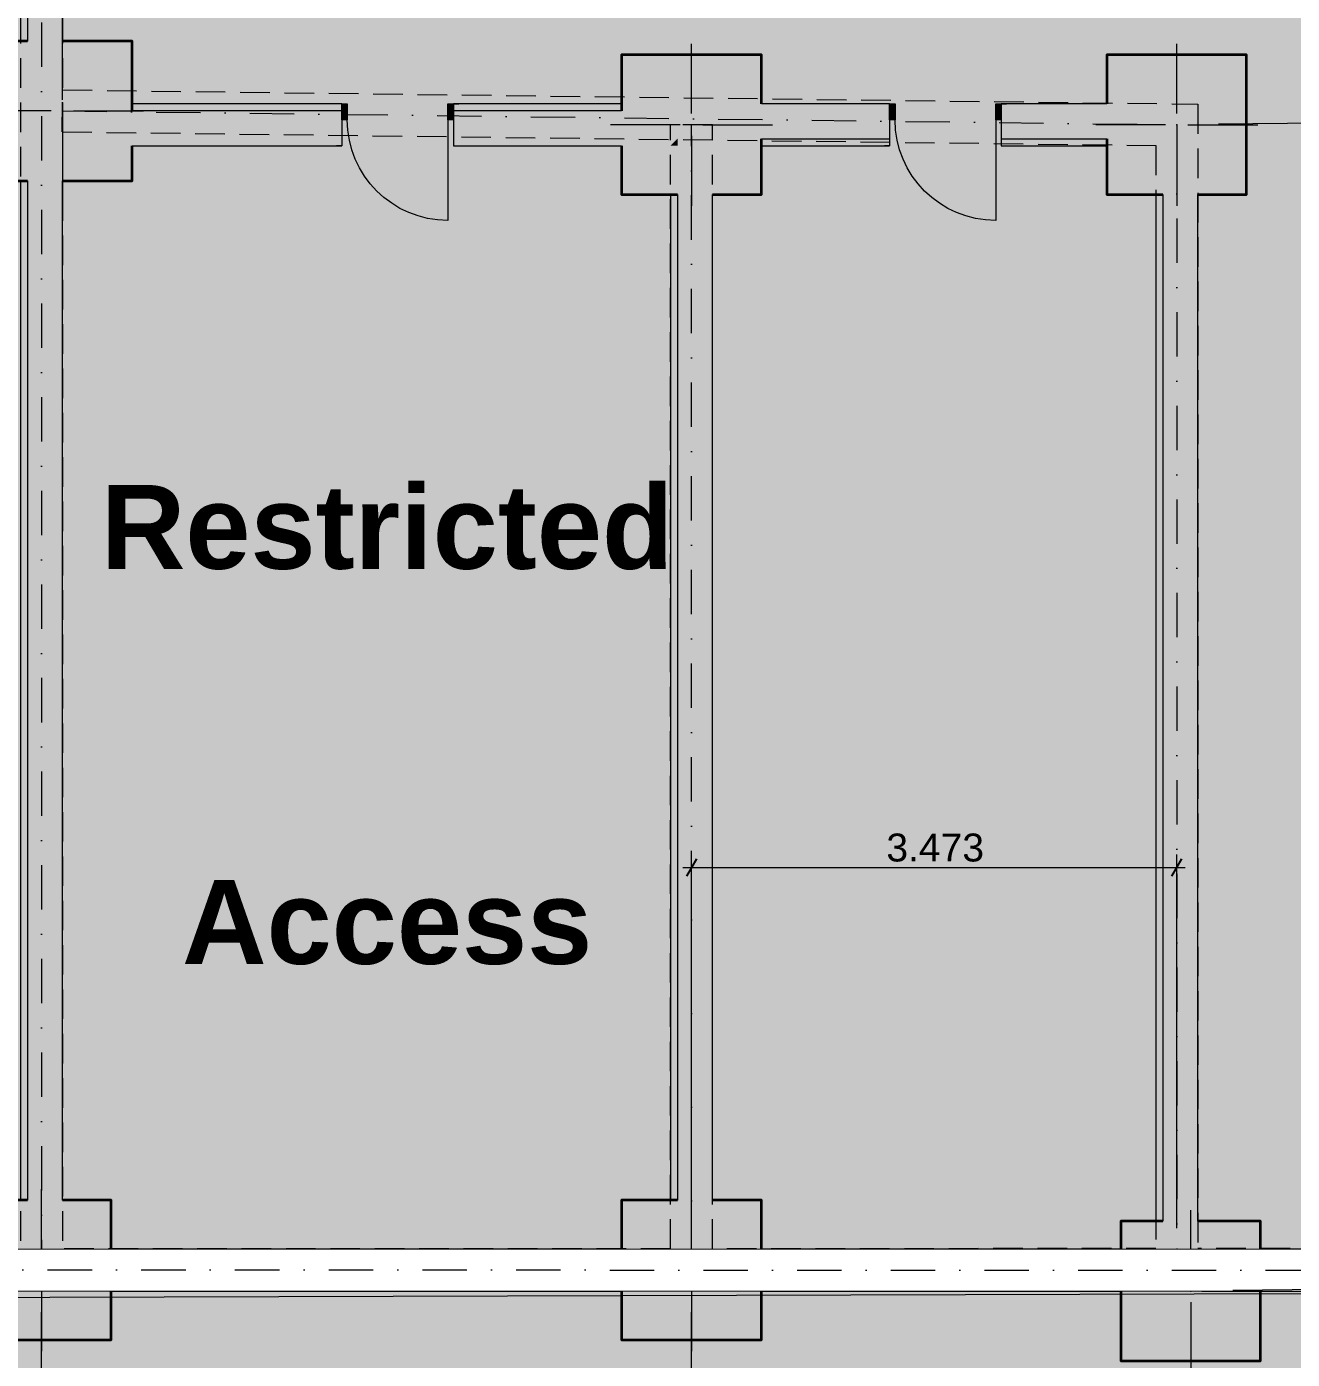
# Model space of a CAD drawing. Header units: millimetres. Extents: x -31264 to 69937, y -40802 to 59035.
# Drawn here: x 21994 to 31052, y -20881 to -11340 of the extents above; entities that cross this region are included whole.
import ezdxf
from ezdxf.enums import TextEntityAlignment as Align

# ---------------------------------------------------------------- set-up
doc = ezdxf.new("R2010")
doc.units = ezdxf.units.MM
doc.header["$MEASUREMENT"] = 0
for name, pattern in [('Dot & Dashed', [670.277762, 317.5, -176.388889, 0, -176.388874]), ('Hidden Line', [317.5, 211.666667, -105.833333]), ('Wipeout_Contour', [1000, 0, -1000])]:
    doc.linetypes.add(name, pattern=pattern)
for name, color, linetype in [('Annotation - Text', 7, 'Continuous'), ('ARCHICAD Zone Stamps', 7, 'Continuous'), ('Dimensioning - General', 7, 'Continuous'), ('Model Unit - Zone', 7, 'Continuous'), ('Site & Landscape - Terrain', 7, 'Continuous'), ('Structural - Bearing', 7, 'Continuous')]:
    doc.layers.add(name, color=color, linetype=linetype)
doc.styles.add('GENERATED_STYLE_1', font='arial.ttf')
doc.styles.add('GENERATED_STYLE_2', font='arial.ttf')
doc.dimstyles.new('GENERATED_STYLE__1', dxfattribs={"dimtxt": 200, "dimasz": 95, "dimexe": 0.18, "dimexo": 300, "dimgap": 0.09, "dimtad": 1, "dimdec": 3, "dimlfac": 0.001, "dimzin": 0, "dimdsep": 46, "dimtxsty": 'GENERATED_STYLE_1', "dimblk": 'ARROWHEAD_2', "dimblk1": 'ARROWHEAD_2', "dimblk2": 'ARROWHEAD_2', "dimcen": 0.09, "dimclrd": 256, "dimclre": 256, "dimclrt": 5, "dimadec": 0, "dimazin": 0, "dimtfac": 1, "dimtdec": 4, "dimtmove": 0, "dimatfit": 3, "dimfxl": 0, "dimtolj": 1, "dimtzin": 0, "dimarcsym": 0})
doc.dimstyles.new('GENERATED_STYLE__2', dxfattribs={"dimtxt": 600, "dimasz": 95, "dimexe": 0.18, "dimexo": 300, "dimgap": 0.09, "dimtad": 1, "dimtih": 1, "dimtoh": 1, "dimdec": 3, "dimlfac": 0.001, "dimzin": 0, "dimdsep": 46, "dimtxsty": 'GENERATED_STYLE_1', "dimblk": 'ARROWHEAD_2', "dimblk1": 'ARROWHEAD_2', "dimblk2": 'ARROWHEAD_2', "dimcen": 0.09, "dimclrd": 256, "dimclre": 256, "dimclrt": 5, "dimadec": 0, "dimazin": 0, "dimtfac": 1, "dimtdec": 4, "dimtmove": 0, "dimatfit": 3, "dimfxl": 0, "dimtolj": 1, "dimtzin": 0, "dimarcsym": 0})
doc.dimstyles.new('GENERATED_STYLE__3', dxfattribs={"dimtxt": 600, "dimasz": 95, "dimexe": 0.18, "dimexo": 300, "dimgap": 0.09, "dimtad": 1, "dimdec": 3, "dimlfac": 0.001, "dimzin": 0, "dimdsep": 46, "dimtxsty": 'GENERATED_STYLE_1', "dimblk": 'ARROWHEAD_2', "dimblk1": 'ARROWHEAD_2', "dimblk2": 'ARROWHEAD_2', "dimcen": 0.09, "dimclrd": 256, "dimclre": 256, "dimclrt": 5, "dimadec": 0, "dimazin": 0, "dimtfac": 1, "dimtdec": 4, "dimtmove": 0, "dimatfit": 3, "dimfxl": 0, "dimtolj": 1, "dimtzin": 0, "dimarcsym": 0})
doc.dimstyles.new('GENERATED_STYLE__4', dxfattribs={"dimtxt": 200, "dimasz": 95, "dimexe": 0.18, "dimexo": 300, "dimgap": 0.09, "dimtad": 1, "dimtih": 1, "dimtoh": 1, "dimdec": 3, "dimlfac": 0.001, "dimzin": 0, "dimdsep": 46, "dimtxsty": 'GENERATED_STYLE_1', "dimblk": 'ARROWHEAD_2', "dimblk1": 'ARROWHEAD_2', "dimblk2": 'ARROWHEAD_2', "dimcen": 0.09, "dimclrd": 256, "dimclre": 256, "dimclrt": 5, "dimadec": 0, "dimazin": 0, "dimtfac": 1, "dimtdec": 4, "dimtmove": 0, "dimatfit": 3, "dimfxl": 0, "dimtolj": 1, "dimtzin": 0, "dimarcsym": 0})

# ---------------------------------------------------------------- blocks, each defined once
blk = doc.blocks.new('Corridor_02_2', base_point=(24275.5, -5851.9))
at = {"layer": 'Model Unit - Zone', "linetype": 'Continuous', "lineweight": 0, "true_color": 0xfdf2d0}
h = blk.add_hatch(color=254, dxfattribs=at)
h.paths.add_polyline_path([(2050, -7168.9), (8000, -7146.2), (8000, -6742.5), (9000, -6742.5), (9000, -7142.4), (13600, -7124.9), (13600, -6742.5), (14600, -6742.5), (14600, -7121), (21600, -7094.4), (21600, -6742.5), (22600, -6742.5), (22600, -7742.5), (22250, -7742.5), (22250, -11442.5), (22750, -11442.5), (22750, -11892.5), (26252.2, -11892.5), (26252.2, -11542.5), (27252.2, -11542.5), (27252.2, -11892.5), (29724.7, -11892.5), (29724.7, -11542.5), (30724.7, -11542.5), (30724.7, -12542.5), (30374.7, -12542.5), (30374.7, -19892.5), (30825.1, -19892.5), (30825.1, -20092.5), (36252.2, -20092.5), (36252.2, -19742.5), (36602.2, -19742.5), (36602.2, -17892.5), (36402.2, -17892.5), (36402.2, -16892.5), (37402.2, -16892.5), (37402.2, -17092.5), (39252.2, -17092.5), (39252.2, -16742.5), (39602.7, -16742.5), (39610.9, -7742.5), (39252.2, -7742.5), (39252.2, -7392.5), (29252.2, -7392.5), (29252.2, -7742.5), (28252.2, -7742.5), (28252.2, -6742.5), (29252.2, -6742.5), (29252.2, -7092.5), (38687.4, -7092.5), (38687.2, -6742.8), (38687, -6492.6), (38686.4, -5246.2), (38686.2, -4940.3), (38685.9, -4392.5), (28771.1, -4392.5), (28848.1, 1607.5), (20500, 1607.5), (20500, 1257.5), (19500, 1257.5), (19500, 2257.5), (19700, 2257.5), (19700, 7507.5), (19200, 7507.5), (19200, 8507.5), (19700, 8507.5), (19700, 10297.7), (19500, 10297.7), (19500, 11297.7), (19700, 11297.7), (19700, 13507.5), (19500, 13507.5), (19500, 14507.5), (19700, 14507.5), (19700, 16317.5), (19200, 16317.5), (19200, 17317.5), (19700, 17317.5), (19700, 25317.5), (19250, 25317.5), (19250, 26317.5), (20250, 26317.5), (20250, 25967.5), (29472.8, 25967.5), (29472.8, 26467.5), (30472.8, 26467.5), (30472.8, 25467.5), (30150, 25467.5), (30150, 17317.5), (30500, 17317.5), (30500, 16317.5), (30150, 16317.5), (30150, 15206.6), (30500, 15206.6), (30500, 14856.6), (32000, 14856.6), (32000, 15206.6), (32350, 15206.6), (32350, 16317.5), (32000, 16317.5), (32000, 17317.5), (32350, 17317.5), (32350, 25317.5), (32000, 25317.5), (32000, 26317.5), (33000, 26317.5), (33000, 25967.5), (36618.8, 25967.5), (36620.8, 27817.5), (36268.7, 27817.5), (36268.7, 28167.5), (36200, 28167.5), (32278.9, 28167.5), (32278.9, 27817.5), (31278.9, 27817.5), (31278.9, 28167.5), (14600, 28167.5), (14600, 27817.5), (13600, 27817.5), (13600, 28167.5), (9000, 28167.5), (9000, 27817.5), (8000, 27817.5), (8000, 28167.5), (2372.8, 28167.5), (2372.8, 27817.5), (2050, 27817.5), (2050, 26317.5), (2500, 26317.5), (2500, 25317.5), (2050, 25317.5), (2050, 20507.5), (2500, 20507.5), (2500, 19507.5), (2050, 19507.5), (2050, 14507.5), (2500, 14507.5), (2500, 13507.5), (2050, 13507.5), (2050, 8507.5), (2500, 8507.5), (2500, 7507.5), (2050, 7507.5), (2050, 2257.5), (2500, 2257.5), (2500, 1257.5), (2050, 1257.5), (2050, -3742.5), (2500, -3742.5), (2500, -4742.5), (2050, -4742.5)])
h.paths.add_polyline_path([(3600, 26317.5), (4600, 26317.5), (4600, 25317.5), (3600, 25317.5)], flags=0)
h.paths.add_polyline_path([(5054.8, -4730.8), (4054.8, -4730.8), (4054.8, -3730.8), (5054.8, -3730.8)], flags=0)
h.paths.add_polyline_path([(5568.4, -430.5), (4568.4, -430.5), (4568.4, 569.5), (5568.4, 569.5)], flags=0)
h.paths.add_polyline_path([(6300, 26317.5), (7300, 26317.5), (7300, 25317.5), (6300, 25317.5)], flags=0)
h.paths.add_polyline_path([(8469, -429), (7469, -429), (7469, 571), (8469, 571)], flags=0)
h.paths.add_polyline_path([(8200, -4624.2), (8200, -3624.2), (9200, -3624.2), (9200, -4624.2)], flags=0)
h.paths.add_polyline_path([(11800, 26317.5), (12800, 26317.5), (12800, 25317.5), (11800, 25317.5)], flags=0)
h.paths.add_polyline_path([(13379, 21618), (12379, 21618), (12379, 22618), (13379, 22618)], flags=0)
h.paths.add_polyline_path([(14700, -4624.2), (13700, -4624.2), (13700, -3624.2), (14700, -3624.2)], flags=0)
h.paths.add_polyline_path([(15279, 22618), (16279, 22618), (16279, 21618), (15279, 21618)], flags=0)
h.paths.add_polyline_path([(15595.7, 26317.5), (16595.7, 26317.5), (16595.7, 25317.5), (15595.7, 25317.5)], flags=0)
h.paths.add_polyline_path([(20200, -4624.2), (19200, -4624.2), (19200, -3624.2), (20200, -3624.2)], flags=0)
at = {"layer": 'ARCHICAD Zone Stamps', "color": 5, "lineweight": 25, "style": 'GENERATED_STYLE_1'}
for tag, p in [('DUMMY_849', (25572.5, -5026.9)), ('ROOM_NAME', (22978.4, -5095.5)), ('DUMMY_850', (25572.5, -5616.2)), ('ROOM_NUMBER', (22978.4, -5684.8)), ('measuredAreaCode', (22978.4, -6274))]:
    blk.add_attdef(tag, text='', height=300, dxfattribs=at).set_placement(p, align=Align.TOP_LEFT)
blk = doc.blocks.new('Mesh_1', base_point=(-31264.1, 46149.3))
at = {"color": 254, "linetype": 'Wipeout_Contour', "lineweight": 0, "ltscale": 258748.646944}
blk.add_wipeout([(-31264.1, 46149.3), (-31264.1, -40802.1), (62056.3, -40802.1), (62056.3, 46149.3)], dxfattribs=at).dxf.layer = 'Site & Landscape - Terrain'
at = {"layer": 'Site & Landscape - Terrain', "linetype": 'Continuous', "lineweight": 13, "true_color": 0xa2a233}
h = blk.add_hatch(dxfattribs=at)
h.set_pattern_fill('Grass', color=55, style=0, pattern_type=2)
h.set_pattern_definition([(90, (0, 0), (-600, 0), [86.6025, -259.8076]), (90, (300, 173.2), (-600, 0), [86.6025, -259.8076]), (30, (0, 0), (-300, 519.6152), [86.6025, -259.8076]), (30, (0, 346.4), (-300, 519.6152), [86.6025, -259.8076]), (150, (0, 0), (300, 519.6152), [86.6025, -259.8076]), (150, (0, 346.4), (300, 519.6152), [86.6025, -259.8076])])
h.paths.add_polyline_path([(-31264.1, 46149.3), (-31264.1, -40802.1), (62056.3, -40802.1), (62056.3, 46149.3)])
blk = doc.blocks.new('Slab_2', base_point=(19700, -20443.2))
at = {"layer": 'Structural - Bearing', "color": 123, "linetype": 'Continuous', "lineweight": 20, "true_color": 0x71cebe, "flags": 128}
blk.add_lwpolyline([(19700, -20443.2), (36902.2, -20392.5), (36752.2, -17242.5), (39967.8, -17262.7), (39911.4, -7092), (39259.9, -7092.5), (39260, -7085.3), (39291.4, -4392.5), (39763.9, -4392.5), (39967.8, 25967.5), (19700, 25967.5)], close=True, dxfattribs=at)
blk = doc.blocks.new('Wall_15', base_point=(36752.2, -20242.5))
at = {"layer": 'Structural - Bearing', "linetype": 'Continuous', "lineweight": 0, "true_color": 0x353329}
for points in [[(26252.2, -20092.5), (22600, -20092.5), (22600, -20142.5), (26252.2, -20142.5)], [(29825.1, -20092.5), (27252.2, -20092.5), (27252.2, -20142.5), (29825.1, -20142.5)], [(30825.1, -20092.5), (30825.1, -20142.5), (36252.2, -20142.5), (36252.2, -20092.5)]]:
    blk.add_hatch(color=250, dxfattribs=at).paths.add_polyline_path(points)
at = {"layer": 'Structural - Bearing', "linetype": 'Continuous', "lineweight": 0, "true_color": 0x5a512e}
for points in [[(26252.2, -20142.5), (22600, -20142.5), (22600, -20392.5), (26252.2, -20392.5)], [(29825.1, -20142.5), (27252.2, -20142.5), (27252.2, -20392.5), (29825.1, -20392.5)], [(30825.1, -20142.5), (30825.1, -20392.5), (36252.2, -20392.5), (36252.2, -20142.5)]]:
    blk.add_hatch(color=59, dxfattribs=at).paths.add_polyline_path(points)
at = {"layer": 'Structural - Bearing', "color": 7, "linetype": 'Continuous', "lineweight": 20}
for p, q in [((26252.2, -20142.5), (22600, -20142.5)), ((29825.1, -20142.5), (27252.2, -20142.5)), ((36252.2, -20142.5), (30825.1, -20142.5))]:
    blk.add_line(p, q, dxfattribs=at)
at = {"layer": 'Structural - Bearing', "color": 251, "linetype": 'Continuous', "lineweight": 13, "true_color": 0x6a6a6a, "flags": 128}
for points in [[(26252.2, -20092.5), (22600, -20092.5)], [(29825.1, -20092.5), (27252.2, -20092.5)], [(36252.2, -20092.5), (30825.1, -20092.5)]]:
    blk.add_lwpolyline(points, dxfattribs=at)
at = {"layer": 'Structural - Bearing', "color": 7, "linetype": 'Continuous', "lineweight": 20, "flags": 128}
for points in [[(22600, -20392.5), (26252.2, -20392.5)], [(27252.2, -20392.5), (29825.1, -20392.5)], [(30825.1, -20392.5), (36252.2, -20392.5)]]:
    blk.add_lwpolyline(points, dxfattribs=at)
blk = doc.blocks.new('Wall_28', base_point=(22100, -7242.5))
at = {"layer": 'Structural - Bearing', "linetype": 'Continuous', "lineweight": 0, "true_color": 0x353329}
for points in [[(21950, -7742.5), (21950, -11442.5), (22000, -11442.5), (22000, -7742.5)], [(22000, -12442.5), (21950, -12442.5), (21950, -19742.5), (22000, -19742.5)]]:
    blk.add_hatch(color=250, dxfattribs=at).paths.add_polyline_path(points)
at = {"layer": 'Structural - Bearing', "linetype": 'Continuous', "lineweight": 0, "true_color": 0x5a512e}
for points in [[(22000, -7742.5), (22000, -11442.5), (22250, -11442.5), (22250, -7742.5)], [(22250, -12442.5), (22000, -12442.5), (22000, -19742.5), (22250, -19742.5)]]:
    blk.add_hatch(color=59, dxfattribs=at).paths.add_polyline_path(points)
at = {"layer": 'Structural - Bearing', "color": 7, "linetype": 'Continuous', "lineweight": 20}
for p, q in [((22000, -7742.5), (22000, -11442.5)), ((22000, -12442.5), (22000, -19742.5))]:
    blk.add_line(p, q, dxfattribs=at)
at = {"layer": 'Structural - Bearing', "color": 251, "linetype": 'Continuous', "lineweight": 13, "true_color": 0x6a6a6a, "flags": 128}
for points in [[(21950, -7742.5), (21950, -11442.5)], [(21950, -12442.5), (21950, -19742.5)]]:
    blk.add_lwpolyline(points, dxfattribs=at)
at = {"layer": 'Structural - Bearing', "color": 7, "linetype": 'Continuous', "lineweight": 20, "flags": 128}
for points in [[(22250, -11442.5), (22250, -7742.5)], [(22250, -19742.5), (22250, -12442.5)]]:
    blk.add_lwpolyline(points, dxfattribs=at)
blk = doc.blocks.new('Door with Transom 24_3')
at = {"layer": 'Structural - Bearing', "linetype": 'Continuous', "lineweight": 0, "true_color": 0xffffff}
for points in [[(-400, -115), (-360, -115), (-360, 0), (-400, 0)], [(400, 0), (360, 0), (360, -115), (400, -115)]]:
    blk.add_hatch(color=7, dxfattribs=at).paths.add_polyline_path(points)
at = {"layer": 'Structural - Bearing', "color": 30, "linetype": 'Continuous', "lineweight": 18, "true_color": 0xff6600}
blk.add_line((360, 0), (360, 720), dxfattribs=at)
at = {"layer": 'Structural - Bearing', "color": 7, "linetype": 'Continuous', "lineweight": 20}
for p, q in [((-400, 185), (-437, 185)), ((-400, 185), (-437, 185)), ((-400, 0), (-400, 185)), ((-400, 0), (-400, 185)), ((400, 0), (400, 185)), ((400, 0), (400, 185)), ((400, 185), (437, 185)), ((400, 185), (437, 185)), ((-400, -65), (-400, 0)), ((-400, -65), (-400, 0)), ((400, -65), (400, 0)), ((400, -65), (400, 0))]:
    blk.add_line(p, q, dxfattribs=at)
at = {"layer": 'Structural - Bearing', "color": 30, "linetype": 'Continuous', "lineweight": 20, "true_color": 0xff6600}
for p, q in [((-360, 0), (-400, 0)), ((-400, 0), (-400, -115)), ((-360, -115), (-360, 0)), ((400, 0), (360, 0)), ((360, 0), (360, -115)), ((400, -115), (400, 0)), ((-400, -115), (-360, -115)), ((360, -115), (400, -115))]:
    blk.add_line(p, q, dxfattribs=at)
at = {"layer": 'Structural - Bearing', "color": 251, "linetype": 'Continuous', "lineweight": 13, "true_color": 0x6a6a6a}
for p, q in [((-400, -115), (-400, -65)), ((-400, -115), (-400, -65)), ((400, -115), (400, -65)), ((400, -115), (400, -65)), ((-400, -115), (-437, -115)), ((-400, -115), (-437, -115)), ((400, -115), (437, -115)), ((400, -115), (437, -115))]:
    blk.add_line(p, q, dxfattribs=at)
at = {"layer": 'Structural - Bearing', "color": 30, "linetype": 'Continuous', "lineweight": 18, "true_color": 0xff6600}
blk.add_arc((360, 0), 720, 90, 180, dxfattribs=at)
blk = doc.blocks.new('Wall_31', base_point=(26752.2, -12042.5))
at = {"layer": 'Structural - Bearing', "linetype": 'Continuous', "lineweight": 0, "true_color": 0x353329}
for points in [[(22750, -11892.5), (22750, -11942.5), (24249.2, -11942.5), (24249.2, -11892.5)], [(25049.2, -11942.5), (26252.2, -11942.5), (26252.2, -11892.5), (25049.2, -11892.5)]]:
    blk.add_hatch(color=250, dxfattribs=at).paths.add_polyline_path(points)
at = {"layer": 'Structural - Bearing', "linetype": 'Continuous', "lineweight": 0, "true_color": 0x5a512e}
for points in [[(22750, -11942.5), (22750, -12192.5), (24249.2, -12192.5), (24249.2, -11942.5)], [(25049.2, -11942.5), (25049.2, -12192.5), (26252.2, -12192.5), (26252.2, -11942.5)]]:
    blk.add_hatch(color=59, dxfattribs=at).paths.add_polyline_path(points)
at = {"layer": 'Structural - Bearing', "color": 251, "linetype": 'Continuous', "lineweight": 13, "true_color": 0x6a6a6a}
for p, q in [((24249.2, -11892.5), (24212.2, -11892.5)), ((24249.2, -11892.5), (24249.2, -11942.5)), ((25049.2, -11892.5), (25086.2, -11892.5)), ((25049.2, -11892.5), (25049.2, -11942.5))]:
    blk.add_line(p, q, dxfattribs=at)
at = {"layer": 'Structural - Bearing', "color": 7, "linetype": 'Continuous', "lineweight": 20}
for p, q in [((24249.2, -11942.5), (22750, -11942.5)), ((24249.2, -11942.5), (24249.2, -12007.5)), ((24249.2, -12007.5), (24249.2, -12192.5)), ((26252.2, -11942.5), (25049.2, -11942.5)), ((25049.2, -11942.5), (25049.2, -12007.5)), ((25049.2, -12007.5), (25049.2, -12192.5)), ((24249.2, -12192.5), (24212.2, -12192.5)), ((25049.2, -12192.5), (25086.2, -12192.5))]:
    blk.add_line(p, q, dxfattribs=at)
at = {"layer": 'Structural - Bearing', "color": 251, "linetype": 'Continuous', "lineweight": 13, "true_color": 0x6a6a6a, "flags": 128}
for points in [[(24249.2, -11892.5), (22750, -11892.5)], [(26252.2, -11892.5), (25049.2, -11892.5)]]:
    blk.add_lwpolyline(points, dxfattribs=at)
at = {"layer": 'Structural - Bearing', "color": 7, "linetype": 'Continuous', "lineweight": 20, "flags": 128}
for points in [[(22750, -12192.5), (24249.2, -12192.5)], [(25049.2, -12192.5), (26252.2, -12192.5)]]:
    blk.add_lwpolyline(points, dxfattribs=at)
at = {"layer": 'Structural - Bearing', "color": 21, "linetype": 'Continuous', "lineweight": 18, "true_color": 0xff9955, "xscale": -1, "zscale": 1000, "rotation": 180}
blk.add_blockref('Door with Transom 24_3', (24649.2, -12007.5), dxfattribs=at)
blk = doc.blocks.new('Wall_32', base_point=(26752.2, -12042.5))
at = {"layer": 'Structural - Bearing', "linetype": 'Continuous', "lineweight": 0, "true_color": 0x353329}
blk.add_hatch(color=250, dxfattribs=at).paths.add_polyline_path([(26602.2, -19742.5), (26652.2, -19742.5), (26652.2, -12542.5), (26602.2, -12542.5)])
at = {"layer": 'Structural - Bearing', "linetype": 'Continuous', "lineweight": 0, "true_color": 0x5a512e}
blk.add_hatch(color=59, dxfattribs=at).paths.add_polyline_path([(26652.2, -19742.5), (26902.2, -19742.5), (26902.2, -12542.5), (26652.2, -12542.5)])
at = {"layer": 'Structural - Bearing', "color": 7, "linetype": 'Continuous', "lineweight": 20}
blk.add_line((26652.2, -12542.5), (26652.2, -19742.5), dxfattribs=at)
at = {"layer": 'Structural - Bearing', "color": 251, "linetype": 'Continuous', "lineweight": 13, "true_color": 0x6a6a6a, "flags": 128}
blk.add_lwpolyline([(26602.2, -12542.5), (26602.2, -19742.5)], dxfattribs=at)
at = {"layer": 'Structural - Bearing', "color": 7, "linetype": 'Continuous', "lineweight": 20, "flags": 128}
blk.add_lwpolyline([(26902.2, -19742.5), (26902.2, -12542.5)], dxfattribs=at)
blk = doc.blocks.new('Door with Transom 24_4')
at = {"layer": 'Structural - Bearing', "linetype": 'Continuous', "lineweight": 0, "true_color": 0xffffff}
for points in [[(-400, -115), (-360, -115), (-360, 0), (-400, 0)], [(400, 0), (360, 0), (360, -115), (400, -115)]]:
    blk.add_hatch(color=7, dxfattribs=at).paths.add_polyline_path(points)
at = {"layer": 'Structural - Bearing', "color": 30, "linetype": 'Continuous', "lineweight": 18, "true_color": 0xff6600}
blk.add_line((360, 0), (360, 720), dxfattribs=at)
at = {"layer": 'Structural - Bearing', "color": 251, "linetype": 'Continuous', "lineweight": 13, "true_color": 0x6a6a6a}
for p, q in [((-400, 185), (-437, 185)), ((-400, 185), (-437, 185)), ((-400, 135), (-400, 185)), ((-400, 135), (-400, 185)), ((400, 135), (400, 185)), ((400, 135), (400, 185)), ((400, 185), (437, 185)), ((400, 185), (437, 185))]:
    blk.add_line(p, q, dxfattribs=at)
at = {"layer": 'Structural - Bearing', "color": 7, "linetype": 'Continuous', "lineweight": 20}
for p, q in [((-400, 0), (-400, 135)), ((-400, 0), (-400, 135)), ((400, 0), (400, 135)), ((400, 0), (400, 135)), ((-400, -115), (-400, 0)), ((-400, -115), (-400, 0)), ((400, -115), (400, 0)), ((400, -115), (400, 0)), ((-400, -115), (-437, -115)), ((-400, -115), (-437, -115)), ((400, -115), (437, -115)), ((400, -115), (437, -115))]:
    blk.add_line(p, q, dxfattribs=at)
at = {"layer": 'Structural - Bearing', "color": 30, "linetype": 'Continuous', "lineweight": 20, "true_color": 0xff6600}
for p, q in [((-360, 0), (-400, 0)), ((-400, 0), (-400, -115)), ((-360, -115), (-360, 0)), ((400, 0), (360, 0)), ((360, 0), (360, -115)), ((400, -115), (400, 0)), ((-400, -115), (-360, -115)), ((360, -115), (400, -115))]:
    blk.add_line(p, q, dxfattribs=at)
at = {"layer": 'Structural - Bearing', "color": 30, "linetype": 'Continuous', "lineweight": 18, "true_color": 0xff6600}
blk.add_arc((360, 0), 720, 90, 180, dxfattribs=at)
blk = doc.blocks.new('Wall_33', base_point=(26752.2, -12042.5))
at = {"layer": 'Structural - Bearing', "linetype": 'Continuous', "lineweight": 0, "true_color": 0x5a512e}
for points in [[(27252.2, -12142.5), (28169.4, -12142.5), (28169.4, -11892.5), (27252.2, -11892.5)], [(28969.4, -12142.5), (29724.7, -12142.5), (29724.7, -11892.5), (28969.4, -11892.5)]]:
    blk.add_hatch(color=59, dxfattribs=at).paths.add_polyline_path(points)
at = {"layer": 'Structural - Bearing', "linetype": 'Continuous', "lineweight": 0, "true_color": 0x353329}
for points in [[(27252.2, -12192.5), (28169.4, -12192.5), (28169.4, -12142.5), (27252.2, -12142.5)], [(29724.7, -12142.5), (28969.4, -12142.5), (28969.4, -12192.5), (29724.7, -12192.5)]]:
    blk.add_hatch(color=250, dxfattribs=at).paths.add_polyline_path(points)
at = {"layer": 'Structural - Bearing', "color": 7, "linetype": 'Continuous', "lineweight": 20}
for p, q in [((28169.4, -11892.5), (28132.4, -11892.5)), ((28169.4, -11892.5), (28169.4, -12007.5)), ((28969.4, -11892.5), (29006.4, -11892.5)), ((28969.4, -11892.5), (28969.4, -12007.5)), ((28169.4, -12007.5), (28169.4, -12142.5)), ((28969.4, -12007.5), (28969.4, -12142.5)), ((27252.2, -12142.5), (28169.4, -12142.5)), ((28969.4, -12142.5), (29724.7, -12142.5))]:
    blk.add_line(p, q, dxfattribs=at)
at = {"layer": 'Structural - Bearing', "color": 251, "linetype": 'Continuous', "lineweight": 13, "true_color": 0x6a6a6a}
for p, q in [((28169.4, -12192.5), (28132.4, -12192.5)), ((28169.4, -12142.5), (28169.4, -12192.5)), ((28969.4, -12142.5), (28969.4, -12192.5)), ((28969.4, -12192.5), (29006.4, -12192.5))]:
    blk.add_line(p, q, dxfattribs=at)
at = {"layer": 'Structural - Bearing', "color": 7, "linetype": 'Continuous', "lineweight": 20, "flags": 128}
for points in [[(28169.4, -11892.5), (27252.2, -11892.5)], [(29724.7, -11892.5), (28969.4, -11892.5)]]:
    blk.add_lwpolyline(points, dxfattribs=at)
at = {"layer": 'Structural - Bearing', "color": 251, "linetype": 'Continuous', "lineweight": 13, "true_color": 0x6a6a6a, "flags": 128}
for points in [[(27252.2, -12192.5), (28169.4, -12192.5)], [(28969.4, -12192.5), (29724.7, -12192.5)]]:
    blk.add_lwpolyline(points, dxfattribs=at)
at = {"layer": 'Structural - Bearing', "color": 21, "linetype": 'Continuous', "lineweight": 18, "true_color": 0xff9955, "xscale": -1, "zscale": 1000, "rotation": 180}
blk.add_blockref('Door with Transom 24_4', (28569.4, -12007.5), dxfattribs=at)
blk = doc.blocks.new('Wall_34', base_point=(30224.7, -12042.5))
at = {"layer": 'Structural - Bearing', "linetype": 'Continuous', "lineweight": 0, "true_color": 0x353329}
blk.add_hatch(color=250, dxfattribs=at).paths.add_polyline_path([(30074.7, -19892.5), (30124.7, -19892.5), (30124.7, -12542.5), (30074.7, -12542.5)])
at = {"layer": 'Structural - Bearing', "linetype": 'Continuous', "lineweight": 0, "true_color": 0x5a512e}
blk.add_hatch(color=59, dxfattribs=at).paths.add_polyline_path([(30124.7, -19892.5), (30374.7, -19892.5), (30374.7, -12542.5), (30124.7, -12542.5)])
at = {"layer": 'Structural - Bearing', "color": 7, "linetype": 'Continuous', "lineweight": 20}
blk.add_line((30124.7, -12542.5), (30124.7, -19892.5), dxfattribs=at)
at = {"layer": 'Structural - Bearing', "color": 251, "linetype": 'Continuous', "lineweight": 13, "true_color": 0x6a6a6a, "flags": 128}
blk.add_lwpolyline([(30074.7, -12542.5), (30074.7, -19892.5)], dxfattribs=at)
at = {"layer": 'Structural - Bearing', "color": 7, "linetype": 'Continuous', "lineweight": 20, "flags": 128}
blk.add_lwpolyline([(30374.7, -19892.5), (30374.7, -12542.5)], dxfattribs=at)
blk = doc.blocks.new('Column_62', base_point=(22100, -20242.5))
at = {"layer": 'Structural - Bearing', "linetype": 'Continuous', "lineweight": 0, "true_color": 0x5a512e}
for points in [[(22000, -19742.5), (21600, -19742.5), (21600, -20142.5), (22000, -20142.5), (22000, -20092.5)], [(22000, -20092.5), (22250, -20092.5), (22250, -19742.5), (22000, -19742.5)], [(22250, -20142.5), (22600, -20142.5), (22600, -19742.5), (22250, -19742.5), (22250, -20092.5)], [(22000, -20142.5), (22250, -20142.5), (22250, -20092.5), (22000, -20092.5)], [(21600, -20142.5), (21600, -20392.5), (22000, -20392.5), (22000, -20142.5)], [(22000, -20142.5), (22000, -20392.5), (22250, -20392.5), (22250, -20142.5)], [(22250, -20142.5), (22250, -20392.5), (22600, -20392.5), (22600, -20142.5)], [(21600, -20742.5), (22600, -20742.5), (22600, -20392.5), (22250, -20392.5), (22000, -20392.5), (21600, -20392.5)]]:
    blk.add_hatch(color=59, dxfattribs=at).paths.add_polyline_path(points)
at = {"layer": 'Structural - Bearing', "color": 1, "linetype": 'Continuous', "lineweight": 0}
for p, q in [((22100, -20162.5), (22100, -19662.5)), ((22020, -20242.5), (21520, -20242.5)), ((22100, -20322.5), (22100, -20822.5)), ((22180, -20242.5), (22680, -20242.5))]:
    blk.add_line(p, q, dxfattribs=at)
at = {"layer": 'Structural - Bearing', "color": 14, "linetype": 'Continuous', "lineweight": 35, "true_color": 0xa80f02, "flags": 128}
for points in [[(22000, -19742.5), (21600, -19742.5), (21600, -20142.5)], [(22600, -20142.5), (22600, -19742.5), (22250, -19742.5)], [(21600, -20392.5), (21600, -20742.5), (22600, -20742.5), (22600, -20392.5)]]:
    blk.add_lwpolyline(points, dxfattribs=at)
at = {"layer": 'Structural - Bearing', "color": 1, "linetype": 'Continuous', "lineweight": 0}
blk.add_point((22100, -20242.5), dxfattribs=at)
blk = doc.blocks.new('Column_81', base_point=(30325.1, -20392.5))
at = {"layer": 'Structural - Bearing', "linetype": 'Continuous', "lineweight": 0, "true_color": 0x5a512e}
for points in [[(30124.7, -19892.5), (29825.1, -19892.5), (29825.1, -20142.5), (30124.7, -20142.5), (30124.7, -20092.5)], [(30124.7, -20092.5), (30374.7, -20092.5), (30374.7, -19892.5), (30124.7, -19892.5)], [(30374.7, -20142.5), (30825.1, -20142.5), (30825.1, -19892.5), (30374.7, -19892.5), (30374.7, -20092.5)], [(30124.7, -20142.5), (30374.7, -20142.5), (30374.7, -20092.5), (30124.7, -20092.5)], [(30124.7, -20142.5), (29825.1, -20142.5), (29825.1, -20392.5), (30124.7, -20392.5)], [(30124.7, -20142.5), (30124.7, -20392.5), (30374.7, -20392.5), (30374.7, -20142.5)], [(30374.7, -20142.5), (30374.7, -20392.5), (30825.1, -20392.5), (30825.1, -20142.5)], [(29825.1, -20892.5), (30825.1, -20892.5), (30825.1, -20392.5), (30374.7, -20392.5), (30124.7, -20392.5), (29825.1, -20392.5)]]:
    blk.add_hatch(color=59, dxfattribs=at).paths.add_polyline_path(points)
at = {"layer": 'Structural - Bearing', "color": 1, "linetype": 'Continuous', "lineweight": 0}
for p, q in [((30325.1, -20312.5), (30325.1, -19812.5)), ((30245.1, -20392.5), (29745.1, -20392.5)), ((30405.1, -20392.5), (30905.1, -20392.5)), ((30325.1, -20472.5), (30325.1, -20972.5))]:
    blk.add_line(p, q, dxfattribs=at)
at = {"layer": 'Structural - Bearing', "color": 14, "linetype": 'Continuous', "lineweight": 35, "true_color": 0xa80f02, "flags": 128}
for points in [[(30124.7, -19892.5), (29825.1, -19892.5), (29825.1, -20142.5)], [(30825.1, -20142.5), (30825.1, -19892.5), (30374.7, -19892.5)], [(29825.1, -20392.5), (29825.1, -20892.5), (30825.1, -20892.5), (30825.1, -20392.5)]]:
    blk.add_lwpolyline(points, dxfattribs=at)
at = {"layer": 'Structural - Bearing', "color": 1, "linetype": 'Continuous', "lineweight": 0}
blk.add_point((30325.1, -20392.5), dxfattribs=at)
blk = doc.blocks.new('Column_82', base_point=(26752.2, -20242.5))
at = {"layer": 'Structural - Bearing', "linetype": 'Continuous', "lineweight": 0, "true_color": 0x5a512e}
for points in [[(26652.2, -19742.5), (26252.2, -19742.5), (26252.2, -20142.5), (26652.2, -20142.5), (26652.2, -20092.5)], [(26902.2, -19742.5), (26652.2, -19742.5), (26652.2, -20092.5), (26902.2, -20092.5)], [(26902.2, -19742.5), (26902.2, -20092.5), (26902.2, -20142.5), (27252.2, -20142.5), (27252.2, -19742.5)], [(26652.2, -20142.5), (26902.2, -20142.5), (26902.2, -20092.5), (26652.2, -20092.5)], [(26652.2, -20142.5), (26252.2, -20142.5), (26252.2, -20392.5), (26652.2, -20392.5)], [(26652.2, -20142.5), (26652.2, -20392.5), (26902.2, -20392.5), (26902.2, -20142.5)], [(26902.2, -20142.5), (26902.2, -20392.5), (27252.2, -20392.5), (27252.2, -20142.5)], [(26252.2, -20742.5), (27252.2, -20742.5), (27252.2, -20392.5), (26902.2, -20392.5), (26652.2, -20392.5), (26252.2, -20392.5)]]:
    blk.add_hatch(color=59, dxfattribs=at).paths.add_polyline_path(points)
at = {"layer": 'Structural - Bearing', "color": 1, "linetype": 'Continuous', "lineweight": 0}
for p, q in [((26752.2, -20162.5), (26752.2, -19662.5)), ((26672.2, -20242.5), (26172.2, -20242.5)), ((26752.2, -20322.5), (26752.2, -20822.5)), ((26832.2, -20242.5), (27332.2, -20242.5))]:
    blk.add_line(p, q, dxfattribs=at)
at = {"layer": 'Structural - Bearing', "color": 14, "linetype": 'Continuous', "lineweight": 35, "true_color": 0xa80f02, "flags": 128}
for points in [[(26652.2, -19742.5), (26252.2, -19742.5), (26252.2, -20142.5)], [(27252.2, -20142.5), (27252.2, -19742.5), (26902.2, -19742.5)], [(26252.2, -20392.5), (26252.2, -20742.5), (27252.2, -20742.5), (27252.2, -20392.5)]]:
    blk.add_lwpolyline(points, dxfattribs=at)
at = {"layer": 'Structural - Bearing', "color": 1, "linetype": 'Continuous', "lineweight": 0}
blk.add_point((26752.2, -20242.5), dxfattribs=at)
blk = doc.blocks.new('Column_83', base_point=(22250, -11942.5))
at = {"layer": 'Structural - Bearing', "linetype": 'Continuous', "lineweight": 0, "true_color": 0x5a512e}
for points in [[(21750, -12442.5), (22000, -12442.5), (22000, -11442.5), (21750, -11442.5)], [(22000, -11442.5), (22000, -12442.5), (22250, -12442.5), (22250, -12192.5), (22250, -11942.5), (22250, -11442.5)], [(22250, -11442.5), (22250, -11942.5), (22750, -11942.5), (22750, -11442.5)], [(22250, -11942.5), (22250, -12192.5), (22750, -12192.5), (22750, -11942.5)], [(22250, -12192.5), (22250, -12442.5), (22750, -12442.5), (22750, -12192.5)]]:
    blk.add_hatch(color=59, dxfattribs=at).paths.add_polyline_path(points)
at = {"layer": 'Structural - Bearing', "color": 1, "linetype": 'Continuous', "lineweight": 0}
for p, q in [((22250, -11862.5), (22250, -11362.5)), ((22170, -11942.5), (21670, -11942.5)), ((22330, -11942.5), (22830, -11942.5)), ((22250, -12022.5), (22250, -12522.5))]:
    blk.add_line(p, q, dxfattribs=at)
at = {"layer": 'Structural - Bearing', "color": 14, "linetype": 'Continuous', "lineweight": 35, "true_color": 0xa80f02, "flags": 128}
for points in [[(22000, -11442.5), (21750, -11442.5), (21750, -12442.5), (22000, -12442.5)], [(22750, -11942.5), (22750, -11442.5), (22250, -11442.5)], [(22250, -12442.5), (22750, -12442.5), (22750, -12192.5)]]:
    blk.add_lwpolyline(points, dxfattribs=at)
at = {"layer": 'Structural - Bearing', "color": 1, "linetype": 'Continuous', "lineweight": 0}
blk.add_point((22250, -11942.5), dxfattribs=at)
blk = doc.blocks.new('Column_84', base_point=(26752.2, -12042.5))
at = {"layer": 'Structural - Bearing', "linetype": 'Continuous', "lineweight": 0, "true_color": 0x5a512e}
for points in [[(26252.2, -11542.5), (26252.2, -11942.5), (26652.2, -11942.5), (26852.2, -11942.5), (26902.2, -11942.5), (26902.2, -11892.5), (27252.2, -11892.5), (27252.2, -11542.5)], [(26902.2, -11942.5), (26902.2, -12142.5), (27252.2, -12142.5), (27252.2, -11892.5), (26902.2, -11892.5)], [(26252.2, -11942.5), (26252.2, -12192.5), (26602.2, -12192.5), (26652.2, -12142.5), (26652.2, -11942.5)], [(26652.2, -12192.5), (26902.2, -12192.5), (26902.2, -12142.5), (26902.2, -11942.5), (26852.2, -11942.5), (26652.2, -12142.5)], [(26652.2, -12142.5), (26852.2, -11942.5), (26652.2, -11942.5)], [(26252.2, -12542.5), (26652.2, -12542.5), (26652.2, -12192.5), (26602.2, -12192.5), (26252.2, -12192.5)], [(26602.2, -12192.5), (26652.2, -12192.5), (26652.2, -12142.5)], [(26902.2, -12192.5), (26652.2, -12192.5), (26652.2, -12542.5), (26902.2, -12542.5)], [(27252.2, -12142.5), (26902.2, -12142.5), (26902.2, -12192.5), (26902.2, -12542.5), (27252.2, -12542.5)]]:
    blk.add_hatch(color=59, dxfattribs=at).paths.add_polyline_path(points)
at = {"layer": 'Structural - Bearing', "color": 1, "linetype": 'Continuous', "lineweight": 0}
for p, q in [((26752.2, -11962.5), (26752.2, -11462.5)), ((26672.2, -12042.5), (26172.2, -12042.5)), ((26832.2, -12042.5), (27332.2, -12042.5)), ((26752.2, -12122.5), (26752.2, -12622.5))]:
    blk.add_line(p, q, dxfattribs=at)
at = {"layer": 'Structural - Bearing', "color": 14, "linetype": 'Continuous', "lineweight": 35, "true_color": 0xa80f02, "flags": 128}
for points in [[(27252.2, -11892.5), (27252.2, -11542.5), (26252.2, -11542.5), (26252.2, -11942.5)], [(26252.2, -12192.5), (26252.2, -12542.5), (26652.2, -12542.5)], [(26902.2, -12542.5), (27252.2, -12542.5), (27252.2, -12142.5)]]:
    blk.add_lwpolyline(points, dxfattribs=at)
at = {"layer": 'Structural - Bearing', "color": 1, "linetype": 'Continuous', "lineweight": 0}
blk.add_point((26752.2, -12042.5), dxfattribs=at)
blk = doc.blocks.new('Column_85', base_point=(30224.7, -12042.5))
at = {"layer": 'Structural - Bearing', "linetype": 'Continuous', "lineweight": 0, "true_color": 0x5a512e}
for points in [[(29724.7, -11542.5), (29724.7, -11892.5), (30124.7, -11892.5), (30374.7, -11892.5), (30374.7, -12142.5), (30374.7, -12542.5), (30724.7, -12542.5), (30724.7, -11542.5)], [(29724.7, -12142.5), (30124.7, -12142.5), (30124.7, -11892.5), (29724.7, -11892.5)], [(30124.7, -12142.5), (30374.7, -11892.5), (30124.7, -11892.5)], [(30124.7, -12142.5), (30374.7, -12142.5), (30374.7, -11892.5)], [(29724.7, -12542.5), (30124.7, -12542.5), (30124.7, -12142.5), (29724.7, -12142.5)], [(30124.7, -12142.5), (30124.7, -12542.5), (30374.7, -12542.5), (30374.7, -12142.5)]]:
    blk.add_hatch(color=59, dxfattribs=at).paths.add_polyline_path(points)
at = {"layer": 'Structural - Bearing', "color": 1, "linetype": 'Continuous', "lineweight": 0}
for p, q in [((30224.7, -11962.5), (30224.7, -11462.5)), ((30144.7, -12042.5), (29644.7, -12042.5)), ((30304.7, -12042.5), (30804.7, -12042.5)), ((30224.7, -12122.5), (30224.7, -12622.5))]:
    blk.add_line(p, q, dxfattribs=at)
at = {"layer": 'Structural - Bearing', "color": 14, "linetype": 'Continuous', "lineweight": 35, "true_color": 0xa80f02, "flags": 128}
for points in [[(30374.7, -12542.5), (30724.7, -12542.5), (30724.7, -11542.5), (29724.7, -11542.5), (29724.7, -11892.5)], [(29724.7, -12142.5), (29724.7, -12542.5), (30124.7, -12542.5)]]:
    blk.add_lwpolyline(points, dxfattribs=at)
at = {"layer": 'Structural - Bearing', "color": 1, "linetype": 'Continuous', "lineweight": 0}
blk.add_point((30224.7, -12042.5), dxfattribs=at)
blk = doc.blocks.new('Beam_16', base_point=(36902.2, -20237.9))
at = {"layer": 'Structural - Bearing', "color": 132, "linetype": 'Hidden Line', "lineweight": 20, "true_color": 0x00bfbf}
for p, q in [((26602.2, -20089), (22250, -20089.4)), ((30074.7, -20088.6), (26902.2, -20088.9)), ((36752.2, -20087.9), (30374.7, -20088.6)), ((37052.2, -20387.9), (-6650, -20392.5))]:
    blk.add_line(p, q, dxfattribs=at)
at = {"layer": 'Structural - Bearing', "color": 123, "linetype": 'Dot & Dashed', "lineweight": 20, "true_color": 0x71cebe}
blk.add_line((36902.2, -20237.9), (-6500, -20242.5), dxfattribs=at)
blk = doc.blocks.new('Beam_48', base_point=(22100, -7288.1))
at = {"layer": 'Structural - Bearing', "color": 123, "linetype": 'Dot & Dashed', "lineweight": 20, "true_color": 0x71cebe}
blk.add_line((22100, -7288.1), (22100, -20239.4), dxfattribs=at)
at = {"layer": 'Structural - Bearing', "color": 132, "linetype": 'Hidden Line', "lineweight": 20, "true_color": 0x00bfbf}
for p, q in [((21950, -7438.5), (21950, -20089.5)), ((22250, -7437.7), (22250, -20089.4))]:
    blk.add_line(p, q, dxfattribs=at)
blk = doc.blocks.new('Beam_49', base_point=(26752.2, -20239))
at = {"layer": 'Structural - Bearing', "color": 132, "linetype": 'Hidden Line', "lineweight": 20, "true_color": 0x00bfbf}
for p, q in [((26602.2, -20089), (26602.2, -12042.5)), ((26902.2, -12042.5), (26602.2, -12042.5)), ((26902.2, -20088.9), (26902.2, -12042.5))]:
    blk.add_line(p, q, dxfattribs=at)
at = {"layer": 'Structural - Bearing', "color": 123, "linetype": 'Dot & Dashed', "lineweight": 20, "true_color": 0x71cebe}
blk.add_line((26752.2, -20239), (26752.2, -12042.5), dxfattribs=at)
blk = doc.blocks.new('Beam_50', base_point=(22250, -11942.5))
at = {"layer": 'Structural - Bearing', "color": 132, "linetype": 'Hidden Line', "lineweight": 20, "true_color": 0x00bfbf}
for p, q in [((22248.1, -12092.4), (22251.9, -11792.5)), ((22251.9, -11792.5), (30374.7, -11894.3)), ((22248.1, -12092.4), (30074.7, -12190.6))]:
    blk.add_line(p, q, dxfattribs=at)
at = {"layer": 'Structural - Bearing', "color": 123, "linetype": 'Dot & Dashed', "lineweight": 20, "true_color": 0x71cebe}
blk.add_line((22250, -11942.5), (30224.7, -12042.5), dxfattribs=at)
blk = doc.blocks.new('Beam_51', base_point=(30224.7, -12042.5))
at = {"layer": 'Structural - Bearing', "color": 132, "linetype": 'Hidden Line', "lineweight": 20, "true_color": 0x00bfbf}
for p, q in [((30374.7, -11894.3), (30374.7, -20088.6)), ((30074.7, -12190.6), (30074.7, -20088.6))]:
    blk.add_line(p, q, dxfattribs=at)
at = {"layer": 'Structural - Bearing', "color": 123, "linetype": 'Dot & Dashed', "lineweight": 20, "true_color": 0x71cebe}
blk.add_line((30224.7, -12042.5), (30224.7, -20238.6), dxfattribs=at)
blk = doc.blocks.new('Beam_71', base_point=(14100, -20240.3))
at = {"color": 254, "linetype": 'Wipeout_Contour', "lineweight": 0, "ltscale": 133423.763406}
blk.add_wipeout([(14250, -20390.3), (36902.2, -20392.5), (36602.2, -20092.4), (14250, -20090.3)], dxfattribs=at).dxf.layer = 'Structural - Bearing'
at = {"layer": 'Structural - Bearing', "color": 132, "linetype": 'Continuous', "lineweight": 20, "true_color": 0x00bfbf}
for p, q in [((14250, -20090.3), (36602.2, -20092.4)), ((14250, -20390.3), (36902.2, -20392.5))]:
    blk.add_line(p, q, dxfattribs=at)
at = {"layer": 'Structural - Bearing', "color": 123, "linetype": 'Dot & Dashed', "lineweight": 20, "true_color": 0x71cebe}
blk.add_line((14100, -20240.3), (36752.2, -20242.5), dxfattribs=at)
blk = doc.blocks.new('*D534')
at = {"layer": 'Dimensioning - General', "color": 161, "linetype": 'Continuous', "lineweight": 25, "true_color": 0x40a5ff}
for p, q in [((69905.4, 48030.8), (69780.4, 48103)), ((69780.4, -29950.5), (69905.4, -30022.6))]:
    blk.add_line(p, q, dxfattribs=at)
at = {"layer": 'Dimensioning - General', "color": 151, "linetype": 'Continuous', "lineweight": 20, "true_color": 0x80c2ff}
for p, q in [((69842.9, 48066.9), (69842.9, 48128)), ((69936.7, 48066.9), (14400, 48066.9)), ((69842.9, -29986.6), (69842.9, 48066.9)), ((69936.7, -29986.6), (14400, -29986.6)), ((69842.9, -30047.7), (69842.9, -29986.6))]:
    blk.add_line(p, q, dxfattribs=at)
at = {"layer": 'Dimensioning - General', "color": 5, "lineweight": 25, "insert": (69722.9, 7786.7), "char_height": 600, "attachment_point": 7, "rotation": 90, "style": 'GENERATED_STYLE_1'}
blk.add_mtext('\\A1;{\\pql;\\fArial|b0|i0|c0|p34;78.053}', dxfattribs=at)
blk = doc.blocks.new('ARROWHEAD_2')
at = {"color": 0, "linetype": 'Continuous', "lineweight": 0}
for p, q in [((0, 0), (-1, 0)), ((-0.38, -0.66), (0.38, 0.66))]:
    blk.add_line(p, q, dxfattribs=at)
blk = doc.blocks.new('*D556')
at = {"layer": 'Dimensioning - General', "color": 151, "linetype": 'Continuous', "lineweight": 20, "true_color": 0x80c2ff}
for p, q in [((34048.6, -11996.5), (30524.7, -12038.9)), ((33954.9, -11997.6), (33954.1, -11936.5)), ((34055.2, -20347.6), (33954.9, -11997.6)), ((34148.9, -20346.5), (30625, -20388.9)), ((34055.9, -20408.8), (34055.2, -20347.6))]:
    blk.add_line(p, q, dxfattribs=at)
at = {"layer": 'Dimensioning - General', "color": 161, "linetype": 'Continuous', "lineweight": 25, "true_color": 0x40a5ff}
for p, q in [((34017.8, -12033), (33891.9, -11962.3)), ((33992.3, -20312.3), (34118.1, -20383))]:
    blk.add_line(p, q, dxfattribs=at)
at = {"layer": 'Dimensioning - General', "color": 5, "lineweight": 25, "insert": (34040.9, -15830.2), "char_height": 200, "attachment_point": 7, "rotation": 270.68837, "style": 'GENERATED_STYLE_1'}
blk.add_mtext('\\A1;{\\pql;\\fArial|b0|i0|c0|p34;8.351}', dxfattribs=at)
blk = doc.blocks.new('*D557')
at = {"layer": 'Dimensioning - General', "color": 151, "linetype": 'Continuous', "lineweight": 20, "true_color": 0x80c2ff}
for p, q in [((26752.2, -19942.5), (26752.2, -17265.7)), ((30224.7, -19942.5), (30224.7, -17265.7)), ((26691.1, -17359.5), (26752.2, -17359.5)), ((26752.2, -17359.5), (30224.7, -17359.5)), ((30224.7, -17359.5), (30285.9, -17359.5))]:
    blk.add_line(p, q, dxfattribs=at)
at = {"layer": 'Dimensioning - General', "color": 161, "linetype": 'Continuous', "lineweight": 25, "true_color": 0x40a5ff}
for p, q in [((26788.3, -17297), (26716.1, -17422)), ((30188.7, -17422), (30260.8, -17297))]:
    blk.add_line(p, q, dxfattribs=at)
at = {"layer": 'Dimensioning - General', "color": 5, "lineweight": 25, "insert": (28146.5, -17319.5), "char_height": 200, "attachment_point": 7, "style": 'GENERATED_STYLE_1'}
blk.add_mtext('\\A1;{\\pql;\\fArial|b0|i0|c0|p34;3.473}', dxfattribs=at)
blk = doc.blocks.new('*D558')
at = {"layer": 'Dimensioning - General', "color": 151, "linetype": 'Continuous', "lineweight": 20, "true_color": 0x80c2ff}
for p, q in [((22100, -26754.6), (22100, -20542.5)), ((26752.2, -26754.6), (26752.2, -20542.5)), ((22038.9, -26660.8), (22100, -26660.8)), ((22100, -26660.8), (26752.2, -26660.8)), ((26752.2, -26660.8), (26813.3, -26660.8))]:
    blk.add_line(p, q, dxfattribs=at)
at = {"layer": 'Dimensioning - General', "color": 161, "linetype": 'Continuous', "lineweight": 25, "true_color": 0x40a5ff}
for p, q in [((22136.1, -26598.3), (22063.9, -26723.3)), ((26716.1, -26723.3), (26788.3, -26598.3))]:
    blk.add_line(p, q, dxfattribs=at)
at = {"layer": 'Dimensioning - General', "color": 5, "lineweight": 25, "insert": (23400.3, -26540.8), "char_height": 600, "attachment_point": 7, "style": 'GENERATED_STYLE_1'}
blk.add_mtext('\\A1;{\\pql;\\fArial|b0|i0|c0|p34;4.652}', dxfattribs=at)

msp = doc.modelspace()

# ---------------------------------------------------------------- linework, layer by layer
at = {"layer": 'Model Unit - Zone', "color": 254, "linetype": 'Continuous', "lineweight": 0, "true_color": 0xfdf2d0, "flags": 128}
msp.add_lwpolyline([(21600, -6742.4557), (22600, -6742.4557), (22600, -7742.4557), (22250, -7742.4557), (22250, -11442.4557), (22750, -11442.4557), (22750, -11892.4557), (26252.1963, -11892.4557), (26252.1963, -11542.4557), (27252.1963, -11542.4557), (27252.1963, -11892.4557), (29724.7453, -11892.4557), (29724.7453, -11542.4557), (30724.7453, -11542.4557), (30724.7453, -12542.4557), (30374.7453, -12542.4557), (30374.7453, -19892.4557), (30825.0697, -19892.4557), (30825.0697, -20092.4557), (36252.1963, -20092.4557)], dxfattribs=at)

# ---------------------------------------------------------------- block references
at = {"layer": 'Model Unit - Zone', "color": 5, "linetype": 'Continuous', "lineweight": 35}
msp.add_blockref('Corridor_02_2', (24275.454, -5851.9), dxfattribs=at)

# ---------------------------------------------------------------- next in the draw order: block references
at = {"layer": 'Site & Landscape - Terrain', "color": 54, "lineweight": 25}
msp.add_blockref('Mesh_1', (-31264.0752, 46149.2543), dxfattribs=at)

# ---------------------------------------------------------------- next in the draw order: block references
at = {"layer": 'Structural - Bearing', "color": 123, "linetype": 'Continuous', "lineweight": 20, "true_color": 0x71cebe}
msp.add_blockref('Slab_2', (19700, -20443.2046), dxfattribs=at)
at = {"layer": 'Structural - Bearing', "color": 132, "lineweight": 20, "true_color": 0x00bfbf}
for name, p in [('Beam_48', (22100, -7288.0642)), ('Beam_50', (22250, -11942.4557)), ('Beam_51', (30224.7453, -12042.4557)), ('Beam_49', (26752.1963, -20238.955)), ('Beam_16', (36902.1963, -20237.8865))]:
    msp.add_blockref(name, p, dxfattribs=at)
at = {"layer": 'Structural - Bearing', "color": 7, "lineweight": 35}
for name, p in [('Wall_28', (22100, -7242.4557)), ('Wall_31', (26752.1963, -12042.4557)), ('Wall_33', (26752.1963, -12042.4557)), ('Wall_32', (26752.1963, -12042.4557)), ('Wall_34', (30224.7453, -12042.4557)), ('Wall_15', (36752.1963, -20242.4557))]:
    msp.add_blockref(name, p, dxfattribs=at)
at = {"layer": 'Structural - Bearing', "color": 14, "lineweight": 35, "true_color": 0xa80f02}
for name, p in [('Column_83', (22250, -11942.4557)), ('Column_84', (26752.1963, -12042.4557)), ('Column_85', (30224.7453, -12042.4557)), ('Column_62', (22100, -20242.4557)), ('Column_82', (26752.1963, -20242.4557)), ('Column_81', (30325.0697, -20392.4557))]:
    msp.add_blockref(name, p, dxfattribs=at)

# ---------------------------------------------------------------- next in the draw order: texts
at = {"layer": 'Annotation - Text', "color": 173, "linetype": 'Continuous', "lineweight": 20, "true_color": 0x5555ff, "insert": (24574.2416, -14621.4487), "char_height": 600, "width": 2122.98, "attachment_point": 2, "line_spacing_factor": 2.828184, "style": 'GENERATED_STYLE_2'}
msp.add_mtext('\\A1;{\\pqc;\\fArial|b1|i0|c0|p34;Restricted \\P\\pqc;\\fArial|b1|i0|c0|p34;Access}', dxfattribs=at)

# ---------------------------------------------------------------- next in the draw order: block references
at = {"layer": 'Structural - Bearing', "color": 132, "lineweight": 20, "true_color": 0x00bfbf}
msp.add_blockref('Beam_71', (14100, -20240.287), dxfattribs=at)

# ---------------------------------------------------------------- next in the draw order: dimensions: what is measured, and where the dimension line sits
at = {"layer": 'Dimensioning - General', "color": 151, "linetype": 'Continuous', "lineweight": 20, "true_color": 0x80c2ff}
for base, p1, p2, angle, dimstyle, picture, middle, turn in [((69842.948, 48066.8917), (14100, -29986.5573), (14100, 48066.8917), 90, 'GENERATED_STYLE__3', '*D534', (69422.948, 9023.3882), 90), ((33954.8641, -11997.6387), (30325.0697, -20392.4557), (30224.7453, -12042.4557), 90.68836972, 'GENERATED_STYLE__1', '*D556', (34144.9448, -16165.0152), 270.68836972)]:
    dim = msp.add_linear_dim(base=base, p1=p1, p2=p2, angle=angle, dimstyle=dimstyle, dxfattribs=at)
    dim.commit()
    dim.dimension.update_dxf_attribs({"geometry": picture, "text_midpoint": middle, "dimtype": 160, "text_rotation": turn})
for base, p1, p2, dimstyle, picture, middle in [((30224.7453, -17359.4688), (26752.1963, -20242.4557), (30224.7453, -20242.4557), 'GENERATED_STYLE__4', '*D557', (28482.5288, -17219.4688)), ((26752.1963, -26660.8057), (22100, -20242.4557), (26752.1963, -20242.4557), 'GENERATED_STYLE__2', '*D558', (24408.2722, -26240.8057))]:
    dim = msp.add_linear_dim(base=base, p1=p1, p2=p2, dimstyle=dimstyle, dxfattribs=at)
    dim.commit()
    dim.dimension.update_dxf_attribs({"geometry": picture, "text_midpoint": middle, "dimtype": 160})

doc.saveas('drawing.dxf')
